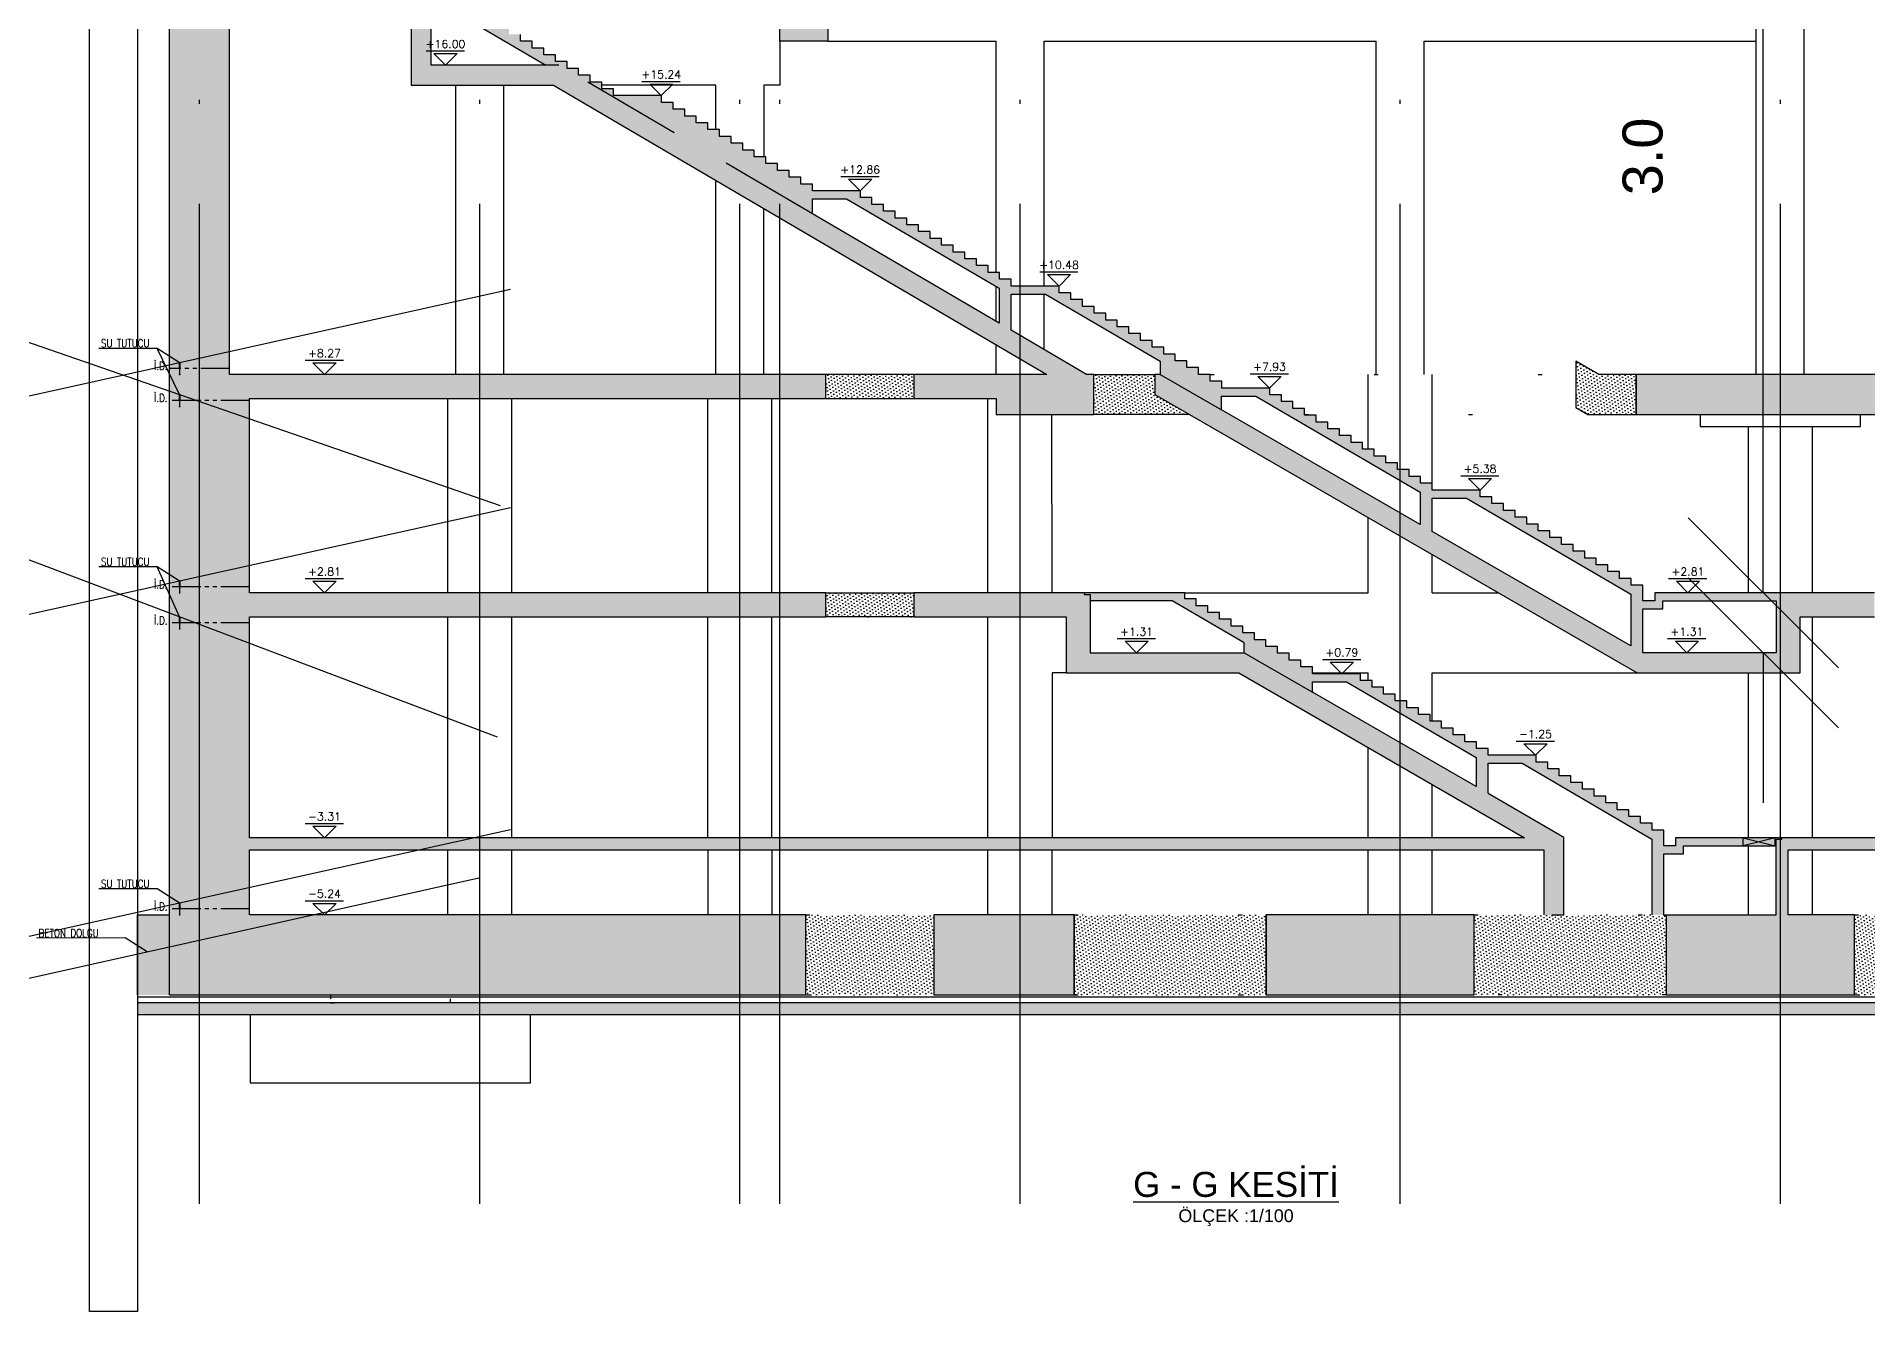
# Model space of a CAD drawing. Header units: millimetres. Extents: x 400408 to 401121, y 4543945 to 4544109.
# Drawn here: x 401039.13 to 401084.88, y 4543950.9 to 4543982.77 of the extents above; entities that cross this region are included whole.
import ezdxf
from ezdxf.enums import TextEntityAlignment as Align

# ---------------------------------------------------------------- set-up
doc = ezdxf.new("R2010")
doc.units = ezdxf.units.MM
for name, pattern in [('ACAD_ISO05W100', [33, 24, -3, 0, -3, 0, -3]), ('AKS', [3, 2.5, -0.25, 0, -0.25]), ('CIZGI', [0.4, 0.25, -0.15]), ('CONTINU', [0]), ('Dot', [4, 0, -4])]:
    doc.linetypes.add(name, pattern=pattern)
for name, color, linetype in [('aks prota', 2, 'AKS'), ('görünüş prota', 4, 'Continuous'), ('inşaat derzi prota', 11, 'Continuous'), ('kesik prota', 2, 'CIZGI'), ('kesit prota', 1, 'Continuous'), ('kesit tarama prota', 252, 'Continuous'), ('kot prota', 4, 'Continuous'), ('not yazısı prota', 6, 'Continuous'), ('not çizgisi prota', 4, 'Continuous'), ('PRT-CST-rc_level', 6, 'Continuous'), ('PRT-CST-rc_levermark', 4, 'Continuous'), ('st_s_su tutucu', 2, 'Continuous'), ('st_s_ölçü', 4, 'Continuous'), ('t35 prota', 3, 'Continuous'), ('temel prota', 6, 'Continuous'), ('tplan prota', 7, 'Continuous'), ('ölçü prota', 4, 'Continuous')]:
    doc.layers.add(name, color=color, linetype=linetype)
doc.layers.add('PRT-KD-kazik', color=172, linetype='Continuous', lineweight=25)
doc.styles.add('Arial', font='Arial.ttf')
doc.styles.add('OLCU', font='romanstw.shx')
doc.styles.get("Standard").update_dxf_attribs({"font": 'Arial.ttf'})
doc.styles.add('TSIMPLEX', font='romanstw.shx')
doc.dimstyles.new('1-100', dxfattribs={"dimscale": 0.5, "dimtxt": 2, "dimasz": 7.5, "dimexe": 3, "dimexo": 5, "dimgap": 5, "dimtad": 3, "dimdec": 1, "dimlfac": 2, "dimzin": 9, "dimdsep": 46, "dimtxsty": 'Standard', "dimblk": 'OBLIQUE', "dimcen": 0.09, "dimclrd": 3, "dimclre": 3, "dimclrt": 1, "dimadec": 3, "dimazin": 0, "dimtfac": 1, "dimtdec": 1, "dimtofl": 0, "dimtmove": 0, "dimatfit": 3, "dimfxl": 4, "dimtolj": 1, "dimtzin": 0, "dimarcsym": 0})
doc.dimstyles.new('1-50', dxfattribs={"dimtxt": 10, "dimasz": 4, "dimexe": 4, "dimexo": 8, "dimgap": 4, "dimtad": 1, "dimdec": 1, "dimrnd": 0.05, "dimzin": 9, "dimdsep": 46, "dimtxsty": 'OLCU', "dimblk1": 'OBLIQUE', "dimblk2": 'OBLIQUE', "dimsah": 1, "dimcen": 2, "dimdle": 4, "dimclrd": 4, "dimclre": 4, "dimclrt": 3, "dimadec": 1, "dimazin": 0, "dimtfac": 1, "dimtdec": 1, "dimtix": 1, "dimtmove": 2, "dimatfit": 3, "dimldrblk": 'OBLIQUE', "dimfxl": 1, "dimtvp": 1, "dimtolj": 1, "dimtzin": 1, "dimarcsym": 0})
pattern_1 = [(36, (401064.47961, 4543652.329636), (-0.014547592, 0.087543451), [0, -0.079375])]
pattern_2 = [(36, (401043.88173, 4544117.26204), (-0.014547592, 0.08754345), [0, -0.079375])]

# ---------------------------------------------------------------- blocks, each defined once
blk = doc.blocks.new('KOTK5')
at = {"layer": 'PRT-CST-rc_levermark'}
blk.add_line((217, 160), (-213, 160), dxfattribs=at)
blk.add_lwpolyline([(130, 130), (-130, 130), (0, 0)], close=True, dxfattribs=at)
at = {"layer": 'PRT-CST-rc_level', "style": 'OLCU'}
blk.add_attdef('000.00', text='', height=90, dxfattribs=at).set_placement((0, 193), align=Align.CENTER)
blk = doc.blocks.new('_Oblique')
at = {"layer": 'st_s_ölçü', "lineweight": -2}
blk.add_line((-0.5, -0.5), (0.5, 0.5), dxfattribs=at)
blk = doc.blocks.new('D')
at = {"layer": 'st_s_su tutucu', "linetype": 'CONTINU', "ltscale": 0.2}
for p, q in [((-39987.8, 52508.2), (-39992.6, 52508.2)), ((-39992.6, 52508.2), (-39992.6, 52507.4)), ((-39992.6, 52507.4), (-39990.6, 52506.1)), ((-39992.6, 52449), (-39990.6, 52450.3)), ((-39992.6, 52448.2), (-39992.6, 52449)), ((-39987.8, 52448.2), (-39992.6, 52448.2)), ((-39990.6, 52478.7), (-39991.9, 52478.7)), ((-39991.9, 52478.7), (-39991.9, 52477.7)), ((-39991.9, 52477.7), (-39990.6, 52477.7)), ((-39990.6, 52498.5), (-39991.5, 52498.5)), ((-39991.5, 52498.5), (-39991.5, 52497.9)), ((-39991.5, 52497.9), (-39990.6, 52497.9)), ((-39990.6, 52488.5), (-39991.5, 52488.5)), ((-39991.5, 52488.5), (-39991.5, 52487.9)), ((-39991.5, 52487.9), (-39990.6, 52487.9)), ((-39991.5, 52467.9), (-39991.5, 52468.5)), ((-39991.5, 52468.5), (-39990.6, 52468.5)), ((-39990.6, 52467.9), (-39991.5, 52467.9)), ((-39991.5, 52457.9), (-39991.5, 52458.5)), ((-39991.5, 52458.5), (-39990.6, 52458.5)), ((-39990.6, 52457.9), (-39991.5, 52457.9)), ((-39990.6, 52506.1), (-39990.6, 52498.5)), ((-39990.6, 52497.9), (-39990.6, 52488.5)), ((-39990.6, 52487.9), (-39990.6, 52478.7)), ((-39990.6, 52468.5), (-39990.6, 52477.7)), ((-39990.6, 52458.5), (-39990.6, 52467.9)), ((-39990.6, 52450.3), (-39990.6, 52457.9)), ((-39989.8, 52506.1), (-39987.8, 52507.4)), ((-39989.8, 52498.5), (-39989.8, 52506.1)), ((-39988.9, 52498.5), (-39989.8, 52498.5)), ((-39989.8, 52488.5), (-39989.8, 52497.9)), ((-39989.8, 52497.9), (-39988.9, 52497.9)), ((-39988.9, 52488.5), (-39989.8, 52488.5)), ((-39989.8, 52478.7), (-39989.8, 52487.9)), ((-39989.8, 52487.9), (-39988.9, 52487.9)), ((-39988.5, 52478.7), (-39989.8, 52478.7)), ((-39989.8, 52477.7), (-39988.5, 52477.7)), ((-39989.8, 52477.7), (-39989.8, 52468.5)), ((-39989.8, 52468.5), (-39988.9, 52468.5)), ((-39988.9, 52467.9), (-39989.8, 52467.9)), ((-39989.8, 52467.9), (-39989.8, 52458.5)), ((-39989.8, 52458.5), (-39988.9, 52458.5)), ((-39988.9, 52457.9), (-39989.8, 52457.9)), ((-39989.8, 52457.9), (-39989.8, 52450.3)), ((-39989.8, 52450.3), (-39987.8, 52449)), ((-39988.9, 52497.9), (-39988.9, 52498.5)), ((-39988.9, 52487.9), (-39988.9, 52488.5)), ((-39988.9, 52468.5), (-39988.9, 52467.9)), ((-39988.9, 52458.5), (-39988.9, 52457.9)), ((-39988.5, 52477.7), (-39988.5, 52478.7)), ((-39987.8, 52507.4), (-39987.8, 52508.2)), ((-39987.8, 52449), (-39987.8, 52448.2))]:
    blk.add_line(p, q, dxfattribs=at)
blk = doc.blocks.new('*D60')
at = {"layer": 'Defpoints', "color": 0, "transparency": 16777216}
for p in [(401204.237, 4543968.571), (401204.559, 4543968.571), (401204.559, 4543967.071)]:
    blk.add_point(p, dxfattribs=at)
at = {"layer": 'temel prota', "color": 3, "lineweight": -2, "transparency": 16777216}
for p, q in [((401204.237, 4543968.571), (401204.237, 4543982.888)), ((401204.237, 4543968.571), (401202.737, 4543968.571)), ((401204.237, 4543967.071), (401202.737, 4543967.071)), ((401204.237, 4543967.071), (401204.237, 4543963.321))]:
    blk.add_line(p, q, dxfattribs=at)
at = {"layer": 'temel prota', "color": 3, "lineweight": -2, "transparency": 16777216, "xscale": 3.75, "yscale": 3.75, "zscale": 3.75}
for p, rotation in [((401204.237, 4543968.571), 270), ((401204.237, 4543967.071), 90)]:
    blk.add_blockref('_Oblique', p, dxfattribs=dict(at, rotation=rotation))
at = {"layer": 'temel prota', "color": 1, "transparency": 16777216, "insert": (401201.226, 4543979.48), "char_height": 1, "attachment_point": 5, "rotation": 90}
blk.add_mtext('\\A1;3.0', dxfattribs=at)
blk = doc.blocks.new('G-G Kesiti')
at = {"layer": 'kesit tarama prota'}
h = blk.add_hatch(color=256, dxfattribs=at)
h.dxf.hatch_style = 1
h.paths.add_polyline_path([(401166.413, 4543973.431), (401180.813, 4543973.431), (401180.813, 4543974.031), (401165.913, 4543974.031), (401165.913, 4543982.861), (401170.446, 4543982.861), (401170.446, 4543981.261), (401174.003, 4543981.261), (401186.336, 4543974.031), (401183.013, 4543974.031), (401183.013, 4543973.431), (401185.063, 4543973.431), (401185.063, 4543973.03), (401187.511, 4543973.03), (401187.511, 4543974.031), (401187.325, 4543974.031), (401185.444, 4543975.134), (401185.444, 4543976.041), (401186.3, 4543976.041), (401189.167, 4543974.361), (401189.167, 4543974.031), (401189.031, 4543974.031), (401189.031, 4543973.531), (401201.087, 4543966.571), (401205.159, 4543966.571), (401205.159, 4543967.971), (401207.013, 4543967.971), (401207.013, 4543968.571), (401201.524, 4543968.571), (401201.524, 4543968.371), (401201.224, 4543968.371), (401201.224, 4543968.761), (401200.934, 4543968.761), (401200.934, 4543968.931), (401200.644, 4543968.931), (401200.644, 4543969.101), (401200.354, 4543969.101), (401200.354, 4543969.271), (401200.064, 4543969.271), (401200.064, 4543969.441), (401199.774, 4543969.441), (401199.774, 4543969.611), (401199.484, 4543969.611), (401199.484, 4543969.781), (401199.194, 4543969.781), (401199.194, 4543969.951), (401198.904, 4543969.951), (401198.904, 4543970.121), (401198.614, 4543970.121), (401198.614, 4543970.291), (401198.324, 4543970.291), (401198.324, 4543970.461), (401198.034, 4543970.461), (401198.034, 4543970.631), (401197.744, 4543970.631), (401197.744, 4543970.801), (401197.454, 4543970.801), (401197.454, 4543970.971), (401197.164, 4543970.971), (401197.164, 4543971.141), (401195.964, 4543971.141), (401195.964, 4543971.311), (401195.674, 4543971.311), (401195.674, 4543971.481), (401195.384, 4543971.481), (401195.384, 4543971.651), (401195.094, 4543971.651), (401195.094, 4543971.821), (401194.804, 4543971.821), (401194.804, 4543971.991), (401194.514, 4543971.991), (401194.514, 4543972.161), (401194.224, 4543972.161), (401194.224, 4543972.331), (401193.934, 4543972.331), (401193.934, 4543972.501), (401193.644, 4543972.501), (401193.644, 4543972.671), (401193.354, 4543972.671), (401193.354, 4543972.841), (401193.064, 4543972.841), (401193.064, 4543973.011), (401192.774, 4543973.011), (401192.774, 4543973.181), (401192.484, 4543973.181), (401192.484, 4543973.351), (401192.194, 4543973.351), (401192.194, 4543973.521), (401191.904, 4543973.521), (401191.904, 4543973.691), (401190.704, 4543973.691), (401190.704, 4543973.861), (401190.414, 4543973.861), (401190.414, 4543974.031), (401190.124, 4543974.031), (401190.124, 4543974.201), (401189.834, 4543974.201), (401189.834, 4543974.371), (401189.544, 4543974.371), (401189.544, 4543974.541), (401189.254, 4543974.541), (401189.254, 4543974.711), (401188.964, 4543974.711), (401188.964, 4543974.881), (401188.674, 4543974.881), (401188.674, 4543975.051), (401188.384, 4543975.051), (401188.384, 4543975.221), (401188.094, 4543975.221), (401188.094, 4543975.391), (401187.804, 4543975.391), (401187.804, 4543975.561), (401187.514, 4543975.561), (401187.514, 4543975.731), (401187.224, 4543975.731), (401187.224, 4543975.901), (401186.934, 4543975.901), (401186.934, 4543976.071), (401186.644, 4543976.071), (401186.644, 4543976.241), (401185.444, 4543976.241), (401185.444, 4543976.411), (401185.154, 4543976.411), (401185.154, 4543976.581), (401184.864, 4543976.581), (401184.864, 4543976.751), (401184.574, 4543976.751), (401184.574, 4543976.921), (401184.284, 4543976.921), (401184.284, 4543977.091), (401183.994, 4543977.091), (401183.994, 4543977.261), (401183.704, 4543977.261), (401183.704, 4543977.431), (401183.414, 4543977.431), (401183.414, 4543977.601), (401183.124, 4543977.601), (401183.124, 4543977.771), (401182.834, 4543977.771), (401182.834, 4543977.941), (401182.544, 4543977.941), (401182.544, 4543978.111), (401182.254, 4543978.111), (401182.254, 4543978.281), (401181.964, 4543978.281), (401181.964, 4543978.451), (401181.674, 4543978.451), (401181.674, 4543978.621), (401180.474, 4543978.621), (401180.474, 4543978.791), (401180.184, 4543978.791), (401180.184, 4543978.961), (401179.894, 4543978.961), (401179.894, 4543979.131), (401179.604, 4543979.131), (401179.604, 4543979.301), (401179.314, 4543979.301), (401179.314, 4543979.471), (401179.024, 4543979.471), (401179.024, 4543979.641), (401178.734, 4543979.641), (401178.734, 4543979.811), (401178.444, 4543979.811), (401178.444, 4543979.981), (401178.154, 4543979.981), (401178.154, 4543980.151), (401177.864, 4543980.151), (401177.864, 4543980.321), (401177.574, 4543980.321), (401177.574, 4543980.491), (401177.284, 4543980.491), (401177.284, 4543980.661), (401176.994, 4543980.661), (401176.994, 4543980.831), (401176.704, 4543980.831), (401176.704, 4543981.001), (401175.504, 4543981.001), (401175.504, 4543981.171), (401175.214, 4543981.171), (401175.214, 4543981.341), (401174.924, 4543981.341), (401174.924, 4543981.511), (401174.634, 4543981.511), (401174.634, 4543981.681), (401174.344, 4543981.681), (401174.344, 4543981.851), (401174.054, 4543981.851), (401174.054, 4543982.021), (401173.764, 4543982.021), (401173.764, 4543982.191), (401173.474, 4543982.191), (401173.474, 4543982.361), (401173.184, 4543982.361), (401173.184, 4543982.531), (401172.894, 4543982.531), (401172.894, 4543982.701), (401172.604, 4543982.701), (401172.604, 4543982.871), (401172.314, 4543982.871), (401172.314, 4543983.041), (401172.024, 4543983.041), (401172.024, 4543983.211), (401171.734, 4543983.211), (401171.734, 4543983.361), (401165.913, 4543983.361), (401165.913, 4543989.321), (401180.813, 4543989.321), (401180.813, 4543989.821), (401164.013, 4543989.821), (401164.013, 4543989.321), (401164.413, 4543989.321), (401164.413, 4543958.521), (401180.313, 4543958.521), (401180.313, 4543960.521), (401166.413, 4543960.521), (401166.413, 4543962.151), (401198.755, 4543962.151), (401198.755, 4543960.521), (401199.255, 4543960.521), (401199.255, 4543962.459), (401197.359, 4543963.554), (401197.359, 4543964.311), (401198.215, 4543964.311), (401201.449, 4543962.415), (401201.449, 4543960.521), (401201.749, 4543960.521), (401201.749, 4543962.051), (401202.244, 4543962.051), (401202.244, 4543962.251), (401204.555, 4543962.251), (401204.555, 4543960.521), (401201.813, 4543960.521), (401201.813, 4543958.521), (401206.513, 4543958.521), (401206.513, 4543960.521), (401204.855, 4543960.521), (401204.855, 4543962.151), (401222.482, 4543962.151), (401222.482, 4543962.451), (401202.044, 4543962.451), (401202.044, 4543962.251), (401201.749, 4543962.251), (401201.749, 4543962.641), (401201.459, 4543962.641), (401201.459, 4543962.811), (401201.169, 4543962.811), (401201.169, 4543962.981), (401200.879, 4543962.981), (401200.879, 4543963.151), (401200.589, 4543963.151), (401200.589, 4543963.321), (401200.299, 4543963.321), (401200.299, 4543963.491), (401200.009, 4543963.491), (401200.009, 4543963.661), (401199.719, 4543963.661), (401199.719, 4543963.831), (401199.429, 4543963.831), (401199.429, 4543964.001), (401199.139, 4543964.001), (401199.139, 4543964.171), (401198.849, 4543964.171), (401198.849, 4543964.341), (401198.559, 4543964.341), (401198.559, 4543964.511), (401197.359, 4543964.511), (401197.359, 4543964.681), (401197.069, 4543964.681), (401197.069, 4543964.851), (401196.779, 4543964.851), (401196.779, 4543965.021), (401196.489, 4543965.021), (401196.489, 4543965.191), (401196.199, 4543965.191), (401196.199, 4543965.361), (401195.909, 4543965.361), (401195.909, 4543965.531), (401195.619, 4543965.531), (401195.619, 4543965.701), (401195.329, 4543965.701), (401195.329, 4543965.871), (401195.039, 4543965.871), (401195.039, 4543966.041), (401194.749, 4543966.041), (401194.749, 4543966.211), (401194.459, 4543966.211), (401194.459, 4543966.381), (401194.169, 4543966.381), (401194.169, 4543966.551), (401192.969, 4543966.551), (401192.969, 4543966.721), (401192.679, 4543966.721), (401192.679, 4543966.891), (401192.389, 4543966.891), (401192.389, 4543967.061), (401192.099, 4543967.061), (401192.099, 4543967.231), (401191.809, 4543967.231), (401191.809, 4543967.401), (401191.519, 4543967.401), (401191.519, 4543967.571), (401191.229, 4543967.571), (401191.229, 4543967.741), (401190.939, 4543967.741), (401190.939, 4543967.911), (401190.649, 4543967.911), (401190.649, 4543968.081), (401190.359, 4543968.081), (401190.359, 4543968.251), (401190.069, 4543968.251), (401190.069, 4543968.421), (401189.779, 4543968.421), (401189.779, 4543968.571), (401183.013, 4543968.571), (401183.013, 4543967.971), (401186.813, 4543967.971), (401186.813, 4543966.571), (401191.133, 4543966.571), (401198.269, 4543962.451), (401166.413, 4543962.451), (401166.413, 4543967.971), (401180.813, 4543967.971), (401180.813, 4543968.571), (401166.413, 4543968.571)])
h.paths.add_polyline_path([(401170.946, 4543981.761), (401170.946, 4543983.161), (401171.424, 4543983.161), (401173.812, 4543981.761)], flags=16)
h.paths.add_polyline_path([(401180.474, 4543978.047), (401180.474, 4543978.421), (401181.33, 4543978.421), (401185.144, 4543976.185), (401185.144, 4543975.31)], flags=16)
h.paths.add_polyline_path([(401187.413, 4543968.371), (401189.469, 4543968.371), (401191.266, 4543967.318), (401191.266, 4543967.071), (401187.413, 4543967.071)], flags=16)
h.paths.add_polyline_path([(401190.694, 4543973.149), (401190.694, 4543973.491), (401191.56, 4543973.491), (401195.664, 4543971.085), (401195.664, 4543970.279)], flags=16)
h.paths.add_polyline_path([(401192.969, 4543966.351), (401193.825, 4543966.351), (401197.059, 4543964.455), (401197.059, 4543963.727), (401192.969, 4543966.088)], flags=16)
h.paths.add_polyline_path([(401195.964, 4543970.941), (401196.82, 4543970.941), (401200.924, 4543968.535), (401200.924, 4543967.243), (401195.964, 4543970.106)], flags=16)
h.paths.add_polyline_path([(401201.224, 4543968.171), (401201.724, 4543968.171), (401201.724, 4543968.371), (401204.559, 4543968.371), (401204.559, 4543967.071), (401201.224, 4543967.071)], flags=16)
h = blk.add_hatch(color=256, dxfattribs=at)
h.dxf.hatch_style = 1
h.paths.add_polyline_path([(401179.663, 4543983.361), (401180.863, 4543983.361), (401180.863, 4543982.361), (401179.663, 4543982.361)])
h.paths.add_polyline_path([(401187.413, 4543983.361), (401183.013, 4543983.361), (401183.013, 4543982.861), (401187.413, 4543982.861)])
h = blk.add_hatch(dxfattribs=at)
h.set_pattern_fill('DOTS', color=2, scale=0.05, angle=36)
h.set_pattern_definition([(36, (401054.9661, 4543652.329636), (-0.014547592, 0.087543451), [0, -0.079375])])
h.paths.add_polyline_path([(401201.059, 4543974.031), (401200.123, 4543974.031), (401199.556, 4543974.359), (401199.556, 4543974.031), (401199.556, 4543973.204), (401199.855, 4543973.031), (401201.059, 4543973.031)])
h = blk.add_hatch(dxfattribs=at)
h.set_pattern_fill('DOTS', color=2, scale=0.05, angle=36)
h.set_pattern_definition(pattern_1)
h.paths.add_polyline_path([(401183.013, 4543974.031), (401180.813, 4543974.031), (401180.813, 4543973.431), (401183.013, 4543973.431)])
h = blk.add_hatch(dxfattribs=at)
h.set_pattern_fill('DOTS', color=2, scale=0.05, angle=36)
h.set_pattern_definition([(36, (401071.17745, 4543652.329636), (-0.014547592, 0.087543451), [0, -0.079375])])
h.paths.add_polyline_path([(401189.031, 4543973.531), (401189.031, 4543974.029), (401187.511, 4543974.031), (401187.511, 4543973.03), (401189.9, 4543973.03)])
h = blk.add_hatch(color=256, dxfattribs=at)
h.dxf.hatch_style = 1
h.paths.add_polyline_path([(401207.175, 4543974.031), (401201.059, 4543974.031), (401201.059, 4543973.031), (401207.175, 4543973.031)])
h = blk.add_hatch(dxfattribs=at)
h.set_pattern_fill('DOTS', color=2, scale=0.05, angle=36)
h.set_pattern_definition(pattern_1)
h.paths.add_polyline_path([(401183.013, 4543968.571), (401180.813, 4543968.571), (401180.813, 4543967.971), (401183.013, 4543967.971)])
h = blk.add_hatch(color=256, dxfattribs=at)
h.dxf.hatch_style = 1
h.paths.add_polyline_path([(401164.413, 4543960.521), (401163.613, 4543960.521), (401163.613, 4543958.521), (401164.413, 4543958.521)])
h = blk.add_hatch(dxfattribs=at)
h.set_pattern_fill('DOTS', color=2, scale=0.05, angle=36)
h.set_pattern_definition(pattern_2)
h.paths.add_polyline_path([(401183.513, 4543960.521), (401180.313, 4543960.521), (401180.313, 4543958.521), (401183.513, 4543958.521)])
h = blk.add_hatch(color=256, dxfattribs=at)
h.dxf.hatch_style = 1
h.paths.add_polyline_path([(401187.013, 4543960.521), (401183.513, 4543960.521), (401183.513, 4543958.521), (401187.013, 4543958.521)], flags=17)
h = blk.add_hatch(dxfattribs=at)
h.set_pattern_fill('DOTS', color=2, scale=0.05, angle=36)
h.set_pattern_definition(pattern_2)
h.paths.add_polyline_path([(401191.813, 4543960.521), (401187.013, 4543960.521), (401187.013, 4543958.521), (401191.813, 4543958.521)])
h = blk.add_hatch(color=256, dxfattribs=at)
h.dxf.hatch_style = 1
h.paths.add_polyline_path([(401197.013, 4543960.521), (401191.813, 4543960.521), (401191.813, 4543958.521), (401197.013, 4543958.521)])
h = blk.add_hatch(dxfattribs=at)
h.set_pattern_fill('DOTS', color=2, scale=0.05, angle=36)
h.set_pattern_definition(pattern_2)
h.paths.add_polyline_path([(401201.813, 4543960.521), (401197.013, 4543960.521), (401197.013, 4543958.521), (401201.813, 4543958.521)])
h = blk.add_hatch(dxfattribs=at)
h.set_pattern_fill('DOTS', color=2, scale=0.05, angle=36)
h.set_pattern_definition(pattern_2)
h.paths.add_polyline_path([(401211.313, 4543960.521), (401206.513, 4543960.521), (401206.513, 4543958.521), (401211.313, 4543958.521)])
h.paths.add_polyline_path([(401207.525, 4543959.214), (401207.525, 4543959.829), (401207.225, 4543959.829), (401207.225, 4543959.214)], flags=16)
h = blk.add_hatch(dxfattribs=at)
h.set_pattern_fill('AR-CONC', color=253, scale=0.001)
h.set_pattern_definition([(50, (401043.88173, 4544117.26204), (0.18218467, -0.01593909), [0.01905, -0.20955]), (355, (401043.88173, 4544117.26204), (-0.03524342, 0.19105685), [0.01524, -0.16764058]), (100.451445, (401043.89692, 4544117.26071), (0.14694125, 0.17511775), [0.01619001, -0.17809024]), (46.1842, (401043.88173, 4544117.31284), (0.27107904, -0.04204233), [0.028575, -0.314325]), (96.63556, (401043.90432, 4544117.30934), (0.23740413, 0.24742612), [0.02428502, -0.2671356]), (351.18415, (401043.88173, 4544117.31284), (0.23740413, 0.24742612), [0.02285997, -0.25145973]), (21, (401043.90713, 4544117.30014), (0.15161439, -0.1022652), [0.01905, -0.20955]), (326, (401043.90713, 4544117.30014), (0.06180203, 0.18418797), [0.01524, -0.16764]), (71.451445, (401043.91977, 4544117.29162), (0.21341642, 0.08192277), [0.01619001, -0.17808994]), (37.5, (401043.881733, 4544117.26204), (0.003088603, 0.084555039), [0, -0.165608, 0, -0.17018, 0, -0.168275]), (7.5, (401043.88173, 4544117.26204), (0.066819663, 0.100180575), [0, -0.097028, 0, -0.161798, 0, -0.064135]), (327.5, (401043.82509, 4544117.26204), (0.135590595, -0.005728744), [0, -0.0635, 0, -0.19812, 0, -0.26289]), (317.5, (401043.79969, 4544117.26204), (0.14812918, 0.02542649), [0, -0.08255, 0, -0.131572, 0, -0.18669])])
h.paths.add_polyline_path([(401211.605, 4543958.321), (401163.613, 4543958.321), (401163.613, 4543958.021), (401211.305, 4543958.021), (401211.305, 4543957.471), (401222.482, 4543957.471), (401222.482, 4543957.771), (401211.605, 4543957.771)])
at = {"layer": 'aks prota', "ltscale": 10}
for p, q in [((401165.163, 4543953.299), (401165.163, 4544003.223)), ((401172.163, 4543953.299), (401172.163, 4544003.223)), ((401178.663, 4543953.299), (401178.663, 4544003.223)), ((401179.663, 4543953.299), (401179.663, 4544003.223)), ((401185.663, 4543953.299), (401185.663, 4544003.223)), ((401195.163, 4543953.299), (401195.163, 4544003.223)), ((401204.663, 4543953.299), (401204.663, 4544003.223))]:
    blk.add_line(p, q, dxfattribs=at)
at = {"layer": 'görünüş prota'}
for p, q in [((401204.062, 4543974.031), (401204.062, 4543982.761)), ((401205.262, 4543974.031), (401205.262, 4543982.761)), ((401185.063, 4543976.581), (401185.063, 4543982.361)), ((401186.263, 4543976.241), (401186.263, 4543982.361)), ((401194.563, 4543974.03), (401194.563, 4543982.361)), ((401195.763, 4543974.03), (401195.763, 4543982.361)), ((401171.563, 4543974.031), (401171.563, 4543981.261)), ((401172.763, 4543974.031), (401172.763, 4543981.261)), ((401178.063, 4543974.031), (401178.063, 4543978.881)), ((401179.263, 4543974.031), (401179.263, 4543978.178)), ((401185.063, 4543975.357), (401185.063, 4543976.233)), ((401186.263, 4543974.654), (401186.263, 4543976.041)), ((401185.063, 4543974.031), (401185.063, 4543974.778)), ((401194.363, 4543972.161), (401194.363, 4543974.03)), ((401195.963, 4543971.311), (401195.963, 4543974.03)), ((401171.363, 4543968.571), (401171.363, 4543973.431)), ((401172.963, 4543968.571), (401172.963, 4543973.431)), ((401177.863, 4543968.571), (401177.863, 4543973.431)), ((401179.463, 4543968.571), (401179.463, 4543973.431)), ((401184.863, 4543968.571), (401184.862, 4543973.431)), ((401186.463, 4543968.571), (401186.462, 4543973.03)), ((401203.863, 4543968.571), (401203.863, 4543972.731)), ((401205.463, 4543968.571), (401205.463, 4543972.731)), ((401194.363, 4543968.571), (401194.363, 4543970.453)), ((401195.963, 4543968.571), (401195.963, 4543969.53)), ((401171.363, 4543962.451), (401171.363, 4543967.971)), ((401172.963, 4543962.451), (401172.963, 4543967.971)), ((401177.863, 4543962.451), (401177.863, 4543967.971)), ((401179.463, 4543962.451), (401179.463, 4543967.971)), ((401184.863, 4543962.451), (401184.863, 4543967.971)), ((401205.463, 4543962.451), (401205.463, 4543967.971)), ((401194.363, 4543966.381), (401194.363, 4543966.571)), ((401195.963, 4543965.361), (401195.963, 4543966.571)), ((401203.863, 4543962.451), (401203.863, 4543966.571)), ((401194.363, 4543962.451), (401194.363, 4543964.706)), ((401195.963, 4543962.451), (401195.963, 4543963.783)), ((401171.363, 4543960.521), (401171.363, 4543962.151)), ((401172.963, 4543960.521), (401172.963, 4543962.151)), ((401177.863, 4543962.151), (401177.863, 4543960.521)), ((401179.463, 4543962.151), (401179.463, 4543960.521)), ((401184.863, 4543960.521), (401184.863, 4543962.151)), ((401186.463, 4543960.521), (401186.463, 4543962.151)), ((401194.363, 4543960.521), (401194.363, 4543962.151)), ((401195.963, 4543960.521), (401195.963, 4543962.151)), ((401203.863, 4543960.521), (401203.863, 4543962.251)), ((401205.463, 4543960.521), (401205.463, 4543962.151))]:
    blk.add_line(p, q, dxfattribs=at)
for points in [[(401178.063, 4543980.151), (401178.063, 4543981.261), (401175.214, 4543981.261)], [(401201.109, 4543974.031), (401200.123, 4543974.031), (401199.556, 4543974.359), (401199.556, 4543973.204), (401199.855, 4543973.031), (401201.059, 4543973.031), (401201.059, 4543974.031)], [(401183.013, 4543974.031), (401180.813, 4543974.031)], [(401187.511, 4543974.031), (401189.031, 4543974.029), (401189.031, 4543973.531), (401189.9, 4543973.03), (401187.511, 4543973.03)], [(401180.813, 4543973.431), (401183.013, 4543973.431)], [(401180.813, 4543968.571), (401183.013, 4543968.571)], [(401183.013, 4543967.971), (401180.813, 4543967.971)], [(401222.482, 4543957.771), (401211.605, 4543957.771), (401211.605, 4543958.321), (401163.613, 4543958.321)], [(401222.482, 4543957.471), (401211.305, 4543957.471), (401211.305, 4543958.021), (401163.613, 4543958.021)], [(401166.429, 4543958.021), (401166.429, 4543956.321), (401173.429, 4543956.321), (401173.429, 4543958.021)]]:
    blk.add_lwpolyline(points, dxfattribs=at)
at = {"layer": 'görünüş prota', "color": 4, "linetype": 'Dot'}
for points in [[(401190.414, 4543974.026), (401199.556, 4543974.03)], [(401192.774, 4543973.031), (401200.123, 4543973.031)], [(401180.313, 4543960.521), (401183.513, 4543960.521)], [(401187.013, 4543960.521), (401191.913, 4543960.521)], [(401197.013, 4543960.521), (401201.734, 4543960.521)], [(401206.513, 4543960.521), (401211.313, 4543960.521)], [(401168.429, 4543958.521), (401168.429, 4543958.321), (401171.429, 4543958.321), (401171.429, 4543958.521)], [(401180.313, 4543958.521), (401183.513, 4543958.521)], [(401187.013, 4543958.521), (401191.913, 4543958.521)], [(401201.813, 4543958.521), (401197.013, 4543958.521)], [(401206.513, 4543958.521), (401211.313, 4543958.521)]]:
    blk.add_lwpolyline(points, dxfattribs=at)
at = {"layer": 'inşaat derzi prota', "linetype": 'ACAD_ISO05W100', "ltscale": 0.03}
for points in [[(401165.913, 4543974.181), (401164.413, 4543974.181)], [(401166.413, 4543973.381), (401164.413, 4543973.381)], [(401166.413, 4543968.721), (401164.413, 4543968.721)], [(401166.413, 4543967.821), (401164.413, 4543967.821)], [(401166.413, 4543960.671), (401164.413, 4543960.671)]]:
    blk.add_lwpolyline(points, dxfattribs=at)
at = {"layer": 'kesik prota', "ltscale": 10}
for points in [[(401180.474, 4543978.047), (401174.138, 4543981.761), (401173.812, 4543981.761)], [(401189.167, 4543974.031), (401190.694, 4543973.149)], [(401187.266, 4543968.571), (401187.267, 4543968.531), (401187.413, 4543968.531), (401187.413, 4543968.371)], [(401191.266, 4543967.071), (401192.969, 4543966.088)], [(401203.731, 4543962.451), (401204.531, 4543962.251), (401204.531, 4543962.451), (401203.731, 4543962.251), (401203.731, 4543962.451)], [(401204.555, 4543962.251), (401204.555, 4543962.411), (401204.7, 4543962.411), (401204.7, 4543962.451)]]:
    blk.add_lwpolyline(points, dxfattribs=at)
at = {"layer": 'kesit prota', "color": 1}
for p, q in [((401164.413, 4543958.521), (401164.413, 4543989.321)), ((401166.413, 4543960.521), (401166.413, 4543962.151)), ((401204.555, 4543960.521), (401204.555, 4543962.251)), ((401204.855, 4543962.151), (401222.482, 4543962.151)), ((401204.855, 4543960.521), (401204.855, 4543962.151)), ((401187.013, 4543960.521), (401187.013, 4543958.521)), ((401191.813, 4543958.521), (401191.813, 4543960.521)), ((401201.734, 4543960.521), (401204.555, 4543960.521))]:
    blk.add_line(p, q, dxfattribs=at)
at = {"layer": 'kesit prota'}
blk.add_line((401192.969, 4543966.088), (401192.969, 4543966.351), dxfattribs=at)
at = {"layer": 'kesit prota', "color": 1}
for points in [[(401187.511, 4543973.03), (401187.511, 4543974.031), (401187.325, 4543974.031), (401185.444, 4543975.134), (401185.444, 4543976.041), (401186.3, 4543976.041), (401189.167, 4543974.361), (401189.167, 4543974.031), (401189.031, 4543974.031), (401189.031, 4543973.531), (401201.087, 4543966.571), (401205.159, 4543966.571), (401205.159, 4543967.971), (401207.013, 4543967.971)], [(401207.013, 4543968.571), (401201.524, 4543968.571), (401201.524, 4543968.371), (401201.224, 4543968.371), (401201.224, 4543968.761), (401200.934, 4543968.761), (401200.934, 4543968.931), (401200.644, 4543968.931), (401200.644, 4543969.101), (401200.354, 4543969.101), (401200.354, 4543969.271), (401200.064, 4543969.271), (401200.064, 4543969.441), (401199.774, 4543969.441), (401199.774, 4543969.611), (401199.484, 4543969.611), (401199.484, 4543969.781), (401199.194, 4543969.781), (401199.194, 4543969.951), (401198.904, 4543969.951), (401198.904, 4543970.121), (401198.614, 4543970.121), (401198.614, 4543970.291), (401198.324, 4543970.291), (401198.324, 4543970.461), (401198.034, 4543970.461), (401198.034, 4543970.631), (401197.744, 4543970.631), (401197.744, 4543970.801), (401197.454, 4543970.801), (401197.454, 4543970.971), (401197.164, 4543970.971), (401197.164, 4543971.141), (401195.964, 4543971.141), (401195.964, 4543971.311), (401195.674, 4543971.311), (401195.674, 4543971.481), (401195.384, 4543971.481), (401195.384, 4543971.651), (401195.094, 4543971.651), (401195.094, 4543971.821), (401194.804, 4543971.821), (401194.804, 4543971.991), (401194.514, 4543971.991), (401194.514, 4543972.161), (401194.224, 4543972.161), (401194.224, 4543972.331), (401193.934, 4543972.331), (401193.934, 4543972.501), (401193.644, 4543972.501), (401193.644, 4543972.671), (401193.354, 4543972.671), (401193.354, 4543972.841), (401193.064, 4543972.841), (401193.064, 4543973.011), (401192.774, 4543973.011), (401192.774, 4543973.181), (401192.484, 4543973.181), (401192.484, 4543973.351), (401192.194, 4543973.351), (401192.194, 4543973.521), (401191.904, 4543973.521), (401191.904, 4543973.691), (401190.704, 4543973.691), (401190.704, 4543973.861), (401190.414, 4543973.861), (401190.414, 4543974.031), (401190.124, 4543974.031), (401190.124, 4543974.201), (401189.834, 4543974.201), (401189.834, 4543974.371), (401189.544, 4543974.371), (401189.544, 4543974.541), (401189.254, 4543974.541), (401189.254, 4543974.711), (401188.964, 4543974.711), (401188.964, 4543974.881), (401188.674, 4543974.881), (401188.674, 4543975.051), (401188.384, 4543975.051), (401188.384, 4543975.221), (401188.094, 4543975.221), (401188.094, 4543975.391), (401187.804, 4543975.391), (401187.804, 4543975.561), (401187.514, 4543975.561), (401187.514, 4543975.731), (401187.224, 4543975.731), (401187.224, 4543975.901), (401186.934, 4543975.901), (401186.934, 4543976.071), (401186.644, 4543976.071), (401186.644, 4543976.241), (401185.444, 4543976.241), (401185.444, 4543976.411), (401185.154, 4543976.411), (401185.154, 4543976.581), (401184.864, 4543976.581), (401184.864, 4543976.751), (401184.574, 4543976.751), (401184.574, 4543976.921), (401184.284, 4543976.921), (401184.284, 4543977.091), (401183.994, 4543977.091), (401183.994, 4543977.261), (401183.704, 4543977.261), (401183.704, 4543977.431), (401183.414, 4543977.431), (401183.414, 4543977.601), (401183.124, 4543977.601), (401183.124, 4543977.771), (401182.834, 4543977.771), (401182.834, 4543977.941), (401182.544, 4543977.941), (401182.544, 4543978.111), (401182.254, 4543978.111), (401182.254, 4543978.281), (401181.964, 4543978.281), (401181.964, 4543978.451), (401181.674, 4543978.451), (401181.674, 4543978.621), (401180.474, 4543978.621), (401180.474, 4543978.791), (401180.184, 4543978.791), (401180.184, 4543978.961), (401179.894, 4543978.961), (401179.894, 4543979.131), (401179.604, 4543979.131), (401179.604, 4543979.301), (401179.314, 4543979.301), (401179.314, 4543979.471), (401179.024, 4543979.471), (401179.024, 4543979.641), (401178.734, 4543979.641), (401178.734, 4543979.811), (401178.444, 4543979.811), (401178.444, 4543979.981), (401178.154, 4543979.981), (401178.154, 4543980.151), (401177.864, 4543980.151), (401177.864, 4543980.321), (401177.574, 4543980.321), (401177.574, 4543980.491), (401177.284, 4543980.491), (401177.284, 4543980.661), (401176.994, 4543980.661), (401176.994, 4543980.831), (401176.704, 4543980.831), (401176.704, 4543981.001), (401175.504, 4543981.001), (401175.504, 4543981.171), (401175.214, 4543981.171), (401175.214, 4543981.341), (401174.924, 4543981.341), (401174.924, 4543981.511), (401174.634, 4543981.511), (401174.634, 4543981.681), (401174.344, 4543981.681), (401174.344, 4543981.851), (401174.054, 4543981.851), (401174.054, 4543982.021), (401173.764, 4543982.021), (401173.764, 4543982.191), (401173.474, 4543982.191), (401173.474, 4543982.361), (401173.184, 4543982.361), (401173.184, 4543982.531)], [(401165.913, 4543974.031), (401165.913, 4543982.861), (401170.446, 4543982.861), (401170.446, 4543981.261), (401174.003, 4543981.261), (401186.336, 4543974.031), (401183.013, 4543974.031), (401183.013, 4543973.431), (401185.063, 4543973.431), (401185.063, 4543973.03), (401187.511, 4543973.03)], [(401166.413, 4543968.571), (401166.413, 4543973.431), (401180.813, 4543973.431), (401180.813, 4543974.031), (401165.913, 4543974.031)], [(401222.482, 4543962.451), (401202.044, 4543962.451), (401202.044, 4543962.251), (401201.749, 4543962.251), (401201.749, 4543962.641), (401201.459, 4543962.641), (401201.459, 4543962.811), (401201.169, 4543962.811), (401201.169, 4543962.981), (401200.879, 4543962.981), (401200.879, 4543963.151), (401200.589, 4543963.151), (401200.589, 4543963.321), (401200.299, 4543963.321), (401200.299, 4543963.491), (401200.009, 4543963.491), (401200.009, 4543963.661), (401199.719, 4543963.661), (401199.719, 4543963.831), (401199.429, 4543963.831), (401199.429, 4543964.001), (401199.139, 4543964.001), (401199.139, 4543964.171), (401198.849, 4543964.171), (401198.849, 4543964.341), (401198.559, 4543964.341), (401198.559, 4543964.511), (401197.359, 4543964.511), (401197.359, 4543964.681), (401197.069, 4543964.681), (401197.069, 4543964.851), (401196.779, 4543964.851), (401196.779, 4543965.021), (401196.489, 4543965.021), (401196.489, 4543965.191), (401196.199, 4543965.191), (401196.199, 4543965.361), (401195.909, 4543965.361), (401195.909, 4543965.531), (401195.619, 4543965.531), (401195.619, 4543965.701), (401195.329, 4543965.701), (401195.329, 4543965.871), (401195.039, 4543965.871), (401195.039, 4543966.041), (401194.749, 4543966.041), (401194.749, 4543966.211), (401194.459, 4543966.211), (401194.459, 4543966.381), (401194.169, 4543966.381), (401194.169, 4543966.551), (401192.969, 4543966.551), (401192.969, 4543966.721), (401192.679, 4543966.721), (401192.679, 4543966.891), (401192.389, 4543966.891), (401192.389, 4543967.061), (401192.099, 4543967.061), (401192.099, 4543967.231), (401191.809, 4543967.231), (401191.809, 4543967.401), (401191.519, 4543967.401), (401191.519, 4543967.571), (401191.229, 4543967.571), (401191.229, 4543967.741), (401190.939, 4543967.741), (401190.939, 4543967.911), (401190.649, 4543967.911), (401190.649, 4543968.081), (401190.359, 4543968.081), (401190.359, 4543968.251), (401190.069, 4543968.251), (401190.069, 4543968.421), (401189.779, 4543968.421), (401189.779, 4543968.571), (401183.013, 4543968.571), (401183.013, 4543967.971), (401186.813, 4543967.971), (401186.813, 4543966.571), (401191.133, 4543966.571), (401198.269, 4543962.451), (401166.413, 4543962.451), (401166.413, 4543967.971), (401180.813, 4543967.971), (401180.813, 4543968.571), (401166.413, 4543968.571)], [(401192.969, 4543966.351), (401193.825, 4543966.351), (401197.059, 4543964.455), (401197.059, 4543963.727), (401192.969, 4543966.088)], [(401197.359, 4543963.563), (401197.359, 4543964.311)], [(401197.359, 4543964.311), (401198.215, 4543964.311), (401201.449, 4543962.415), (401201.449, 4543960.521)], [(401199.255, 4543960.521), (401199.255, 4543962.459), (401197.359, 4543963.554)], [(401166.413, 4543962.151), (401198.755, 4543962.151), (401198.755, 4543960.521)], [(401201.749, 4543960.521), (401201.749, 4543962.051), (401202.244, 4543962.051), (401202.244, 4543962.251), (401204.555, 4543962.251)], [(401163.613, 4543958.521), (401163.613, 4543958.521), (401163.613, 4543960.521), (401164.413, 4543960.521)], [(401164.413, 4543958.521), (401180.313, 4543958.521), (401180.313, 4543960.521), (401166.413, 4543960.521)], [(401187.013, 4543960.521), (401183.513, 4543960.521), (401183.513, 4543958.521), (401187.013, 4543958.521), (401187.013, 4543960.521)], [(401197.013, 4543960.521), (401191.813, 4543960.521), (401191.813, 4543958.521), (401197.013, 4543958.521), (401197.013, 4543960.521)], [(401201.734, 4543960.521), (401201.813, 4543960.521), (401201.813, 4543958.521), (401206.513, 4543958.521), (401206.513, 4543960.521), (401204.855, 4543960.521)]]:
    blk.add_lwpolyline(points, dxfattribs=at)
at = {"layer": 'kesit prota'}
for points in [[(401173.812, 4543981.761), (401170.946, 4543981.761), (401170.946, 4543983.161), (401171.424, 4543983.161)], [(401179.663, 4543983.361), (401180.863, 4543983.361), (401180.863, 4543982.361), (401179.663, 4543982.361)], [(401180.474, 4543978.421), (401181.33, 4543978.421), (401185.144, 4543976.185), (401185.144, 4543975.31), (401180.474, 4543978.047)], [(401190.694, 4543973.491), (401191.56, 4543973.491), (401195.664, 4543971.085), (401195.664, 4543970.279), (401190.694, 4543973.149)]]:
    blk.add_lwpolyline(points, close=True, dxfattribs=at)
at = {"layer": 'kesit prota', "color": 1}
for points in [[(401201.059, 4543973.031), (401207.175, 4543973.031), (401207.175, 4543974.031), (401201.059, 4543974.031)], [(401191.266, 4543967.318), (401189.469, 4543968.371), (401187.413, 4543968.371), (401187.413, 4543967.071), (401191.266, 4543967.071)], [(401201.724, 4543968.371), (401204.559, 4543968.371), (401204.559, 4543967.071), (401201.224, 4543967.071), (401201.224, 4543968.171), (401201.724, 4543968.171)]]:
    blk.add_lwpolyline(points, close=True, dxfattribs=at)
at = {"layer": 'kesit prota'}
blk.add_lwpolyline([(401200.924, 4543967.243), (401195.964, 4543970.106), (401195.964, 4543970.941), (401196.82, 4543970.941), (401200.924, 4543968.535), (401200.924, 4543967.243)], dxfattribs=at)
at = {"layer": 'PRT-KD-kazik', "color": 3}
blk.add_lwpolyline([(401162.413, 4543994.909), (401163.613, 4543994.909), (401163.613, 4543950.609), (401162.413, 4543950.609)], close=True, dxfattribs=at)
at = {"layer": 'ölçü prota'}
for points in [[(401179.663, 4543982.361), (401179.663, 4543981.261), (401179.263, 4543981.261), (401179.263, 4543979.471)], [(401180.863, 4543982.361), (401185.063, 4543982.361)], [(401186.263, 4543982.361), (401194.563, 4543982.361)], [(401195.763, 4543982.361), (401204.062, 4543982.361)], [(401202.663, 4543973.031), (401202.663, 4543972.731), (401206.663, 4543972.731), (401206.663, 4543973.031)], [(401189.779, 4543968.571), (401194.363, 4543968.571)], [(401195.963, 4543968.571), (401197.622, 4543968.571)], [(401186.813, 4543966.571), (401186.463, 4543966.571), (401186.463, 4543962.451)], [(401192.969, 4543966.571), (401194.363, 4543966.571)], [(401195.963, 4543966.571), (401201.087, 4543966.571)], [(401198.955, 4543960.521), (401199.255, 4543960.521)], [(401163.613, 4543958.471), (401211.755, 4543958.471), (401211.755, 4543957.921), (401222.482, 4543957.921)]]:
    blk.add_lwpolyline(points, dxfattribs=at)
at = {"layer": 'kot prota', "linetype": 'CONTINU', "ltscale": 0.1}
ref = blk.add_blockref('KOTK5', (401171.306, 4543981.761), dxfattribs=dict(at, xscale=-0.002222222222222222, yscale=0.002222222222222222, zscale=0.002222222222222222))
ref.add_attrib('000.00', '+16.00', dxfattribs={"layer": 'PRT-CST-rc_level', "height": 0.2, "style": 'OLCU'}).set_placement((401171.306, 4543982.191), align=Align.CENTER)
ref = blk.add_blockref('KOTK5', (401176.698, 4543981.001), dxfattribs=dict(at, xscale=-0.002222222222222222, yscale=0.002222222222222222, zscale=0.002222222222222222))
ref.add_attrib('000.00', '+15.24', dxfattribs={"layer": 'PRT-CST-rc_level', "height": 0.2, "style": 'OLCU'}).set_placement((401176.698, 4543981.431), align=Align.CENTER)
ref = blk.add_blockref('KOTK5', (401181.668, 4543978.621), dxfattribs=dict(at, xscale=-0.002222222222222222, yscale=0.002222222222222222, zscale=0.002222222222222222))
ref.add_attrib('000.00', '+12.86', dxfattribs={"layer": 'PRT-CST-rc_level', "height": 0.2, "style": 'OLCU'}).set_placement((401181.668, 4543979.051), align=Align.CENTER)
ref = blk.add_blockref('KOTK5', (401186.638, 4543976.241), dxfattribs=dict(at, xscale=-0.002222222222222222, yscale=0.002222222222222222, zscale=0.002222222222222222))
ref.add_attrib('000.00', '+10.48', dxfattribs={"layer": 'PRT-CST-rc_level', "height": 0.2, "style": 'OLCU'}).set_placement((401186.638, 4543976.671), align=Align.CENTER)
ref = blk.add_blockref('KOTK5', (401168.283, 4543974.031), dxfattribs=dict(at, xscale=-0.002222222222222222, yscale=0.002222222222222222, zscale=0.002222222222222222))
ref.add_attrib('000.00', '+8.27', dxfattribs={"layer": 'PRT-CST-rc_level', "height": 0.2, "style": 'OLCU'}).set_placement((401168.283, 4543974.461), align=Align.CENTER)
ref = blk.add_blockref('KOTK5', (401191.898, 4543973.691), dxfattribs=dict(at, xscale=-0.002222222222222222, yscale=0.002222222222222222, zscale=0.002222222222222222))
ref.add_attrib('000.00', '+7.93', dxfattribs={"layer": 'PRT-CST-rc_level', "height": 0.2, "style": 'OLCU'}).set_placement((401191.898, 4543974.121), align=Align.CENTER)
ref = blk.add_blockref('KOTK5', (401197.158, 4543971.141), dxfattribs=dict(at, xscale=-0.002222222222222222, yscale=0.002222222222222222, zscale=0.002222222222222222))
ref.add_attrib('000.00', '+5.38', dxfattribs={"layer": 'PRT-CST-rc_level', "height": 0.2, "style": 'OLCU'}).set_placement((401197.158, 4543971.571), align=Align.CENTER)
ref = blk.add_blockref('KOTK5', (401168.283, 4543968.571), dxfattribs=dict(at, xscale=-0.002222222222222222, yscale=0.002222222222222222, zscale=0.002222222222222222))
ref.add_attrib('000.00', '+2.81', dxfattribs={"layer": 'PRT-CST-rc_level', "height": 0.2, "style": 'OLCU'}).set_placement((401168.283, 4543969.001), align=Align.CENTER)
ref = blk.add_blockref('KOTK5', (401202.354, 4543968.571), dxfattribs=dict(at, xscale=-0.002222222222222222, yscale=0.002222222222222222, zscale=0.002222222222222222))
ref.add_attrib('000.00', '+2.81', dxfattribs={"layer": 'PRT-CST-rc_level', "height": 0.2, "style": 'OLCU'}).set_placement((401202.354, 4543969.001), align=Align.CENTER)
ref = blk.add_blockref('KOTK5', (401188.576, 4543967.071), dxfattribs=dict(at, xscale=-0.002222222222222222, yscale=0.002222222222222222, zscale=0.002222222222222222))
ref.add_attrib('000.00', '+1.31', dxfattribs={"layer": 'PRT-CST-rc_level', "height": 0.2, "style": 'OLCU'}).set_placement((401188.576, 4543967.501), align=Align.CENTER)
ref = blk.add_blockref('KOTK5', (401202.328, 4543967.071), dxfattribs=dict(at, xscale=-0.002222222222222222, yscale=0.002222222222222222, zscale=0.002222222222222222))
ref.add_attrib('000.00', '+1.31', dxfattribs={"layer": 'PRT-CST-rc_level', "height": 0.2, "style": 'OLCU'}).set_placement((401202.328, 4543967.501), align=Align.CENTER)
ref = blk.add_blockref('KOTK5', (401193.705, 4543966.551), dxfattribs=dict(at, xscale=-0.002222222222222222, yscale=0.002222222222222222, zscale=0.002222222222222222))
ref.add_attrib('000.00', '+0.79', dxfattribs={"layer": 'PRT-CST-rc_level', "height": 0.2, "style": 'OLCU'}).set_placement((401193.705, 4543966.981), align=Align.CENTER)
ref = blk.add_blockref('KOTK5', (401198.544, 4543964.511), dxfattribs=dict(at, xscale=-0.002222222222222222, yscale=0.002222222222222222, zscale=0.002222222222222222))
ref.add_attrib('000.00', '-1.25', dxfattribs={"layer": 'PRT-CST-rc_level', "height": 0.2, "style": 'OLCU'}).set_placement((401198.544, 4543964.941), align=Align.CENTER)
ref = blk.add_blockref('KOTK5', (401168.283, 4543962.451), dxfattribs=dict(at, xscale=-0.002222222222222222, yscale=0.002222222222222222, zscale=0.002222222222222222))
ref.add_attrib('000.00', '-3.31', dxfattribs={"layer": 'PRT-CST-rc_level', "height": 0.2, "style": 'OLCU'}).set_placement((401168.283, 4543962.881), align=Align.CENTER)
ref = blk.add_blockref('KOTK5', (401168.283, 4543960.521), dxfattribs=dict(at, xscale=-0.002222222222222222, yscale=0.002222222222222222, zscale=0.002222222222222222))
ref.add_attrib('000.00', '-5.24', dxfattribs={"layer": 'PRT-CST-rc_level', "height": 0.2, "style": 'OLCU'}).set_placement((401168.283, 4543960.951), align=Align.CENTER)
at = {"layer": 'st_s_ölçü', "xscale": 0.004999999999999998, "yscale": 0.004999999999999998, "zscale": 0.004999999999999998, "rotation": 180}
for p in [(400964.712, 4544236.572), (400964.712, 4544235.772), (400964.712, 4544231.112), (400964.712, 4544230.212), (400964.712, 4544223.062)]:
    blk.add_blockref('D', p, dxfattribs=at)
at = {"layer": 'not yazısı prota', "ltscale": 0.05, "style": 'TSIMPLEX', "width": 0.8}
for s, p in [('SU TUTUCU', (401162.697, 4543974.709)), ('İ.D.', (401164.026, 4543974.143)), ('İ.D.', (401164.026, 4543973.343)), ('SU TUTUCU', (401162.697, 4543969.249)), ('İ.D.', (401164.026, 4543968.683)), ('İ.D.', (401164.026, 4543967.783)), ('SU TUTUCU', (401162.697, 4543961.199)), ('İ.D.', (401164.026, 4543960.633)), ('BETON DOLGU', (401161.138, 4543959.966))]:
    blk.add_text(s, height=0.2, dxfattribs=at).set_placement(p)
at = {"layer": 't35 prota', "style": 'Arial'}
blk.add_text('ÖLÇEK :1/100', height=0.32, rotation=0.0118, dxfattribs=at).set_placement((401191.061, 4543952.987), align=Align.MIDDLE)
at = {"layer": 'tplan prota', "style": 'Arial'}
blk.add_text('%%UG - G KESİTİ', height=0.625, rotation=0.0118, dxfattribs=at).set_placement((401191.061, 4543953.862), align=Align.MIDDLE)
at = {"layer": 'temel prota'}
dim = blk.add_linear_dim(base=(401204.237, 4543968.571), p1=(401204.559, 4543967.071), p2=(401204.559, 4543968.571), angle=90, dimstyle='1-100', override={"dimzin": 0, "dimfxl": 0.35, "dimfxlon": 1}, dxfattribs=at)
dim.commit()
dim.dimension.update_dxf_attribs({"geometry": '*D60', "text_midpoint": (401201.226, 4543979.48)})
at = {"layer": 'not çizgisi prota'}
for points in [[(401164.65, 4543974.33), (401164.099, 4543974.681), (401162.648, 4543974.681)], [(401164.657, 4543973.532), (401164.099, 4543974.681), (401162.66, 4543974.681)], [(401164.65, 4543968.87), (401164.099, 4543969.221), (401162.648, 4543969.221)], [(401164.663, 4543967.971), (401164.099, 4543969.221), (401162.66, 4543969.221)], [(401164.65, 4543960.82), (401164.099, 4543961.171), (401162.648, 4543961.171)], [(401163.855, 4543959.6), (401163.303, 4543959.951), (401161.089, 4543959.938)]]:
    blk.add_leader(points, dimstyle='1-50', override={"dimasz": 12, "dimgap": 4, "dimtad": 0}, dxfattribs=at)

msp = doc.modelspace()

# ---------------------------------------------------------------- block references
msp.add_blockref('G-G Kesiti', (-121.956, 0.293))

doc.saveas('drawing.dxf')
